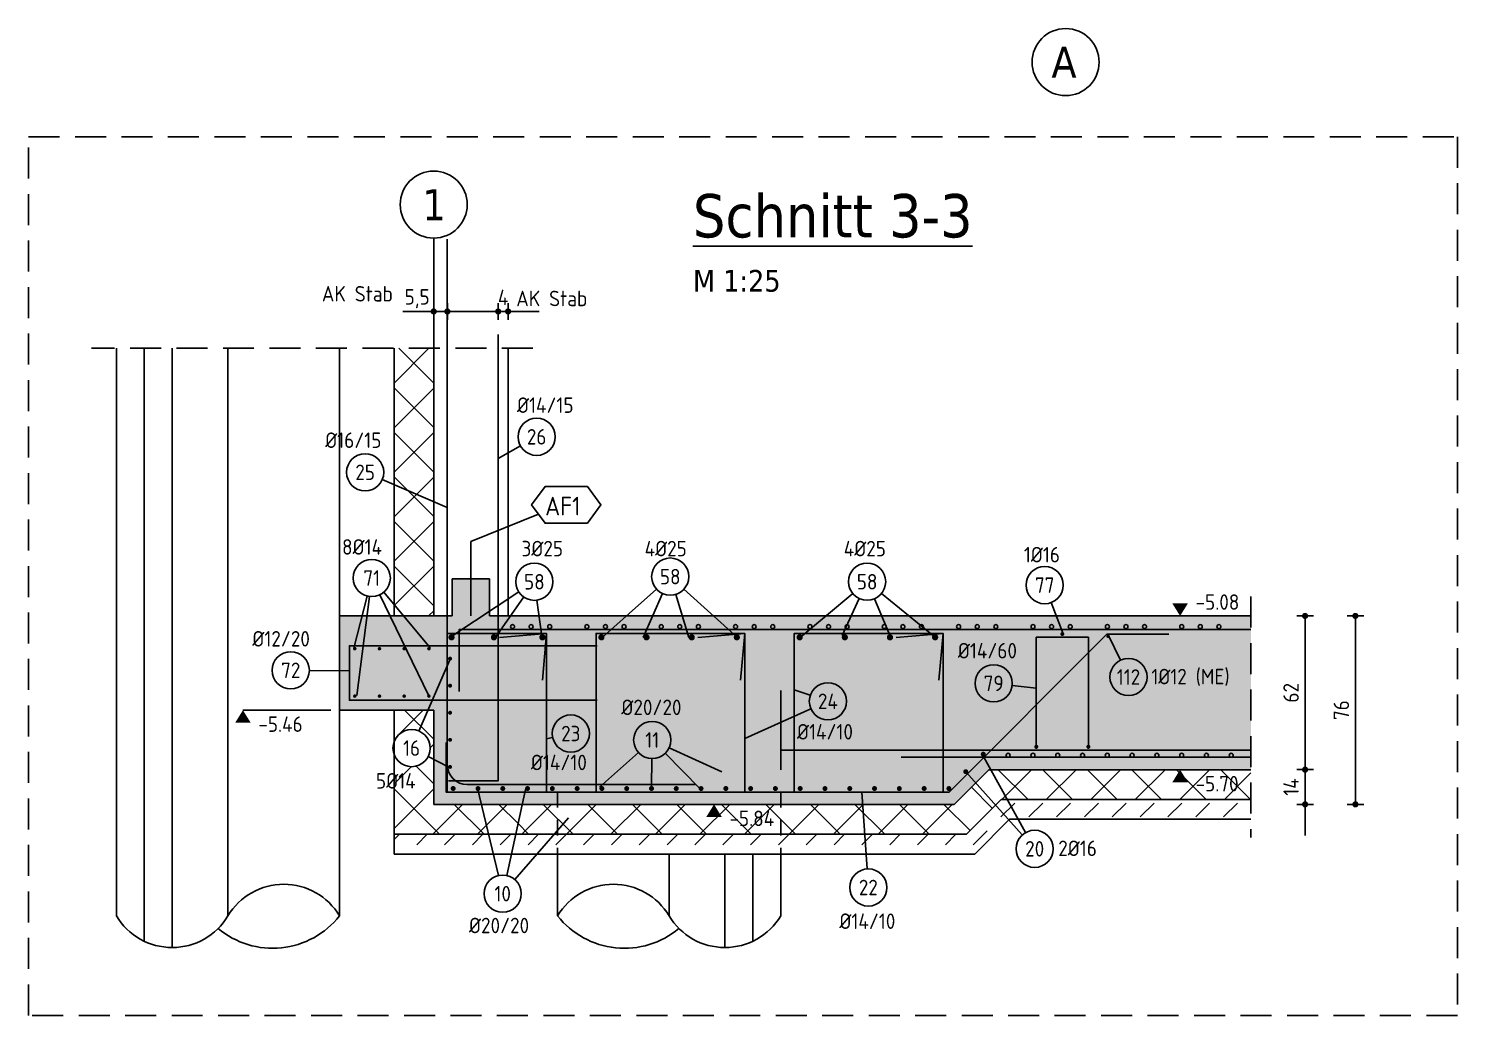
# Model space of a CAD drawing. Extents: x -59 to 99, y -34 to 56.
# Drawn here: x 18.61 to 30.14, y 8.16 to 16.12 of the extents above; entities that cross this region are included whole.
import ezdxf
from ezdxf.enums import TextEntityAlignment as Align

# ---------------------------------------------------------------- set-up
doc = ezdxf.new("R2010")
doc.units = 0
doc.header["$LTSCALE"] = 0.5
for name, pattern in [('AUSGEZOGEN', [1000.01, 1000, 0.01]), ('DASHED', [0.75, 0.5, -0.25]), ('HIDDEN', [0.375, 0.25, -0.125]), ('STRICHLINIE', [0.75, 0.5, -0.25])]:
    doc.linetypes.add(name, pattern=pattern)
for name, color, linetype in [('ACHSEN', 7, 'Continuous'), ('AFB', 7, 'Continuous'), ('AFU', 7, 'Continuous'), ('BETON', 7, 'Continuous'), ('DETAIL', 7, 'Continuous'), ('grau_mittel', 7, 'Continuous'), ('HILFE', 7, 'Continuous'), ('koten', 7, 'Continuous'), ('MASSE', 7, 'Continuous'), ('RND', 7, 'Continuous'), ('SFP_Achsen', 7, 'Continuous'), ('SFP_Dämmung', 7, 'Continuous'), ('SFP_Hilfe', 7, 'Continuous'), ('TEXT', 7, 'Continuous'), ('Verbau', 7, 'Continuous')]:
    doc.layers.add(name, color=color, linetype=linetype)
doc.layers.add('NOPLOT', color=7, linetype='Continuous', plot=False)
doc.styles.add('helv', font='tahoma.ttf')
doc.styles.add('txt', font='isocp.shx')
doc.dimstyles.new('DOT_I', dxfattribs={"dimscale": 0.5, "dimtxt": 0.25, "dimasz": 0.25, "dimexe": 0.1, "dimexo": 0.3, "dimgap": 0.1, "dimtad": 1, "dimdec": 3, "dimzin": 3, "dimtxsty": 'txt', "dimblk": 'DOT', "dimblk1": 'DOT', "dimblk2": 'DOT', "dimsah": 1, "dimcen": 0.1, "dimse1": 1, "dimse2": 1, "dimazin": 0, "dimtfac": 1, "dimtdec": 4, "dimtix": 1, "dimtmove": 2, "dimatfit": 3, "dimfxl": 0, "dimtvp": 1, "dimtolj": 1, "dimtzin": 0, "dimarcsym": 0})
pattern_1 = [(225, (5.0158, 20.4215), (0.179605, -0.179605), []), (315, (5.0158, 20.4215), (0.179605, 0.179605), [])]

# ---------------------------------------------------------------- blocks, each defined once
blk = doc.blocks.new('okrd_u')
at = {"layer": 'koten', "color": 7, "linetype": 'Continuous'}
blk.add_solid([(-0.125, -0.202), (0.125, -0.202), (0, 0)], dxfattribs=at)
at = {"layer": 'koten', "style": 'txt'}
blk.add_attdef('OKRD', (0.25, -0.35), '', height=0.25, dxfattribs=at)
blk = doc.blocks.new('okrd_o')
at = {"layer": 'koten', "color": 7, "linetype": 'Continuous'}
blk.add_solid([(-0.125, 0.202), (0.125, 0.202), (0, 0)], dxfattribs=at)
at = {"layer": 'koten', "style": 'txt'}
blk.add_attdef('OKRD', (0.25, 0.1), '', height=0.25, dxfattribs=at)
blk = doc.blocks.new('RND_HIN')
at = {"layer": 'RND', "color": 7, "linetype": 'Continuous'}
blk.add_circle((0, 0), 0.3, dxfattribs=at)
at = {"layer": 'RND', "color": 7, "linetype": 'Continuous', "style": 'txt'}
blk.add_attdef('POSI', text='', height=0.25, dxfattribs=at).set_placement((0, 0), align=Align.MIDDLE)
blk = doc.blocks.new('DOT')
at = {"layer": 'MASSE', "color": 7, "linetype": 'Continuous'}
for p, q in [((0, 0), (-1, 0)), ((0, 0.54), (0, -0.54))]:
    blk.add_line(p, q, dxfattribs=at)
at = {"layer": 'MASSE', "color": 7, "linetype": 'Continuous', "const_width": 0.2}
blk.add_lwpolyline([(-0.1, 0, 1), (0.1, 0, 1)], format="xyb", close=True, dxfattribs=at)
blk = doc.blocks.new('*D77')
at = {"layer": 'Defpoints', "color": 0, "linetype": 'AUSGEZOGEN', "transparency": 16777216}
for p in [(28.91, 11.379), (28.91, 11.379), (28.91, 10.139)]:
    blk.add_point(p, dxfattribs=at)
at = {"layer": 'MASSE', "color": 0, "linetype": 'AUSGEZOGEN', "lineweight": -2, "transparency": 16777216}
blk.add_line((28.91, 10.264), (28.91, 11.254), dxfattribs=at)
at = {"layer": 'MASSE', "color": 0, "linetype": 'AUSGEZOGEN', "lineweight": -2, "transparency": 16777216, "xscale": 0.125, "yscale": 0.125, "zscale": 0.125}
for p, rotation in [((28.91, 11.379), 90), ((28.91, 10.139), 270)]:
    blk.add_blockref('DOT', p, dxfattribs=dict(at, rotation=rotation))
at = {"layer": 'MASSE', "color": 0, "linetype": 'AUSGEZOGEN', "transparency": 16777216, "insert": (28.797, 10.759), "char_height": 0.125, "attachment_point": 5, "rotation": 90, "style": 'txt'}
blk.add_mtext('\\A1;62', dxfattribs=at)
blk = doc.blocks.new('*D78')
at = {"layer": 'Defpoints', "color": 0, "linetype": 'AUSGEZOGEN', "transparency": 16777216}
for p in [(28.91, 10.139), (28.91, 9.859), (28.91, 9.859)]:
    blk.add_point(p, dxfattribs=at)
at = {"layer": 'MASSE', "color": 0, "linetype": 'AUSGEZOGEN', "lineweight": -2, "transparency": 16777216}
for p, q in [((28.91, 10.264), (28.91, 10.389)), ((28.91, 10.139), (28.91, 9.859)), ((28.91, 9.734), (28.91, 9.609))]:
    blk.add_line(p, q, dxfattribs=at)
at = {"layer": 'MASSE', "color": 0, "linetype": 'AUSGEZOGEN', "lineweight": -2, "transparency": 16777216, "xscale": 0.125, "yscale": 0.125, "zscale": 0.125}
for p, rotation in [((28.91, 10.139), 270), ((28.91, 9.859), 90)]:
    blk.add_blockref('DOT', p, dxfattribs=dict(at, rotation=rotation))
at = {"layer": 'MASSE', "color": 0, "linetype": 'AUSGEZOGEN', "transparency": 16777216, "insert": (28.797, 9.999), "char_height": 0.125, "attachment_point": 5, "rotation": 90, "style": 'txt'}
blk.add_mtext('\\A1;14', dxfattribs=at)
blk = doc.blocks.new('*D79')
at = {"layer": 'Defpoints', "color": 0, "linetype": 'AUSGEZOGEN', "transparency": 16777216}
for p in [(29.316, 11.379), (29.316, 11.379), (29.316, 9.859)]:
    blk.add_point(p, dxfattribs=at)
at = {"layer": 'MASSE', "color": 0, "linetype": 'AUSGEZOGEN', "lineweight": -2, "transparency": 16777216}
blk.add_line((29.316, 9.984), (29.316, 11.254), dxfattribs=at)
at = {"layer": 'MASSE', "color": 0, "linetype": 'AUSGEZOGEN', "lineweight": -2, "transparency": 16777216, "xscale": 0.125, "yscale": 0.125, "zscale": 0.125}
for p, rotation in [((29.316, 11.379), 90), ((29.316, 9.859), 270)]:
    blk.add_blockref('DOT', p, dxfattribs=dict(at, rotation=rotation))
at = {"layer": 'MASSE', "color": 0, "linetype": 'AUSGEZOGEN', "transparency": 16777216, "insert": (29.203, 10.619), "char_height": 0.125, "attachment_point": 5, "rotation": 90, "style": 'txt'}
blk.add_mtext('\\A1;76', dxfattribs=at)
blk = doc.blocks.new('*D127')
at = {"layer": 'Defpoints', "color": 0, "linetype": 'AUSGEZOGEN', "transparency": 16777216}
for p in [(21.879, 13.835), (21.879, 13.835), (21.989, 13.835)]:
    blk.add_point(p, dxfattribs=at)
at = {"layer": 'MASSE', "color": 0, "linetype": 'AUSGEZOGEN', "lineweight": -2, "transparency": 16777216}
for p, q in [((21.754, 13.835), (21.629, 13.835)), ((21.989, 13.835), (21.879, 13.835)), ((22.114, 13.835), (22.239, 13.835))]:
    blk.add_line(p, q, dxfattribs=at)
at = {"layer": 'MASSE', "color": 0, "linetype": 'AUSGEZOGEN', "lineweight": -2, "transparency": 16777216, "xscale": 0.125, "yscale": 0.125, "zscale": 0.125}
blk.add_blockref('DOT', (21.879, 13.835), dxfattribs=at)
at = {"layer": 'MASSE', "color": 0, "linetype": 'AUSGEZOGEN', "lineweight": -2, "transparency": 16777216, "xscale": 0.125, "yscale": 0.125, "zscale": 0.125, "rotation": 180}
blk.add_blockref('DOT', (21.989, 13.835), dxfattribs=at)
at = {"layer": 'MASSE', "color": 0, "linetype": 'AUSGEZOGEN', "transparency": 16777216, "insert": (21.745, 13.938), "char_height": 0.125, "attachment_point": 5, "style": 'txt'}
blk.add_mtext('\\A1;5,5', dxfattribs=at)
blk = doc.blocks.new('*D128')
at = {"layer": 'Defpoints', "color": 0, "linetype": 'AUSGEZOGEN', "transparency": 16777216}
for p in [(22.399, 13.835), (22.479, 13.835), (22.479, 13.835)]:
    blk.add_point(p, dxfattribs=at)
at = {"layer": 'MASSE', "color": 0, "linetype": 'AUSGEZOGEN', "lineweight": -2, "transparency": 16777216}
for p, q in [((22.274, 13.835), (22.149, 13.835)), ((22.399, 13.835), (22.479, 13.835)), ((22.604, 13.835), (22.729, 13.835))]:
    blk.add_line(p, q, dxfattribs=at)
at = {"layer": 'MASSE', "color": 0, "linetype": 'AUSGEZOGEN', "lineweight": -2, "transparency": 16777216, "xscale": 0.125, "yscale": 0.125, "zscale": 0.125}
blk.add_blockref('DOT', (22.399, 13.835), dxfattribs=at)
at = {"layer": 'MASSE', "color": 0, "linetype": 'AUSGEZOGEN', "lineweight": -2, "transparency": 16777216, "xscale": 0.125, "yscale": 0.125, "zscale": 0.125, "rotation": 180}
blk.add_blockref('DOT', (22.479, 13.835), dxfattribs=at)
at = {"layer": 'MASSE', "color": 0, "linetype": 'AUSGEZOGEN', "transparency": 16777216, "insert": (22.439, 13.948), "char_height": 0.125, "attachment_point": 5, "style": 'txt'}
blk.add_mtext('\\A1;4', dxfattribs=at)

msp = doc.modelspace()

# ---------------------------------------------------------------- hatches: boundary and pattern name
at = {"layer": 'grau_mittel'}
msp.add_hatch(color=61, dxfattribs=at).paths.add_polyline_path([(28.47354, 10.13854), (28.47354, 11.37854), (22.47859, 11.37854), (22.32859, 11.37854), (22.32859, 11.67854), (22.02859, 11.67854), (22.02859, 11.37854), (21.87859, 11.37854), (21.11859, 11.37854), (21.11859, 10.61854), (21.87859, 10.61854), (21.87859, 9.85854), (26.07858, 9.85854), (26.35858, 10.13854)])
at = {"layer": 'SFP_Dämmung'}
h = msp.add_hatch(dxfattribs=at)
h.set_pattern_fill('ANSI37', color=171, scale=0.08, angle=-180, style=0, double=1)
h.set_pattern_definition(pattern_1)
h.paths.add_polyline_path([(21.87859, 12.30153), (21.55859, 12.438), (21.55859, 11.46958), (21.6346, 11.37854), (21.87859, 11.37854)])
h.paths.add_polyline_path([(21.87859, 13.53854), (21.55859, 13.53854), (21.55859, 12.438), (21.87859, 12.30153)])
h = msp.add_hatch(dxfattribs=at)
h.set_pattern_fill('ANSI37', color=171, scale=0.08, angle=-180, style=0, double=1)
h.set_pattern_definition(pattern_1)
h.paths.add_polyline_path([(22.59274, 9.85854), (22.26454, 9.85854), (22.32154, 9.61854), (22.54032, 9.61854)])
h.paths.add_polyline_path([(22.26454, 9.85854), (21.87859, 9.85854), (21.87859, 10.2214), (21.83369, 10.24444, -0.65955063), (21.55859, 10.26359), (21.55859, 9.61854), (22.32154, 9.61854)])
h.paths.add_polyline_path([(21.83304, 10.61854), (21.55859, 10.61854), (21.55859, 10.36227, -0.43627538), (21.76002, 10.4505)])
h.paths.add_polyline_path([(21.87859, 10.61854), (21.83304, 10.61854), (21.76002, 10.4505, -0.29865086), (21.85024, 10.31293, -0.11909916), (21.83369, 10.24444), (21.87859, 10.2214)])
h.paths.add_polyline_path([(21.28415, 9.95359), (21.80616, 9.95359), (21.80616, 10.13183), (21.28415, 10.13183)], flags=9)
h = msp.add_hatch(dxfattribs=at)
h.set_pattern_fill('ANSI37', color=171, scale=0.08, angle=-180, style=0, double=1)
h.set_pattern_definition(pattern_1)
h.paths.add_polyline_path([(28.47354, 10.13854), (26.35858, 10.13854), (26.35489, 10.13486), (26.46577, 9.89854), (28.47354, 9.89854)])
h.paths.add_polyline_path([(26.38603, 9.82659), (26.23846, 10.01843), (26.07858, 9.85854), (22.59274, 9.85854), (22.54032, 9.61854), (26.17799, 9.61854)])
h.paths.add_polyline_path([(28.01586, 9.93519), (28.42482, 9.93519), (28.42482, 10.11178), (28.01586, 10.11178)], flags=24)
h.paths.add_polyline_path([(24.25505, 9.6552), (24.67639, 9.6552), (24.67639, 9.83171), (24.25505, 9.83171)], flags=24)
at = {"layer": 'SFP_Hilfe'}
h = msp.add_hatch(dxfattribs=at)
h.set_pattern_fill('DASH', color=171, scale=0.05, angle=-135, double=1)
h.set_pattern_definition([(225, (5.0158, 20.4215), (-2e-16, -0.2245064), [0.15875, -0.15875])])
h.paths.add_polyline_path([(26.24427, 9.45854), (26.52427, 9.73854), (28.47354, 9.73854), (28.47354, 9.89854), (26.45799, 9.89854), (26.17799, 9.61854), (24.67859, 9.61854), (24.67859, 9.45854)])
h.paths.add_polyline_path([(24.67859, 9.45854), (24.67859, 9.61854), (22.87859, 9.61854), (22.87859, 9.45854)])
h.paths.add_polyline_path([(22.87859, 9.45854), (22.87859, 9.61854), (21.55859, 9.61854), (21.55859, 9.45854)])

# ---------------------------------------------------------------- linework, layer by layer
at = {"layer": 'ACHSEN', "color": 140, "linetype": 'AUSGEZOGEN'}
msp.add_line((21.87859, 14.42662), (21.87859, 12.98278), dxfattribs=at)
at = {"layer": 'AFB', "color": 1, "linetype": 'AUSGEZOGEN'}
msp.add_lwpolyline([(23.11918, 12.42279), (23.22762, 12.27495), (23.11918, 12.12712), (22.77756, 12.12712), (22.66912, 12.27495), (22.77756, 12.42279)], close=True, dxfattribs=at)
at = {"layer": 'AFU', "color": 1, "linetype": 'AUSGEZOGEN'}
msp.add_line((22.17859, 11.97854), (22.17859, 11.37854), dxfattribs=at)
at = {"layer": 'AFU', "color": 8, "linetype": 'AUSGEZOGEN'}
for p, q in [((22.02859, 11.67854), (22.02859, 11.37854)), ((22.32859, 11.67854), (22.02859, 11.67854)), ((22.32859, 11.37854), (22.32859, 11.67854)), ((21.87859, 11.37854), (22.02859, 11.37854)), ((22.47859, 11.37854), (22.32859, 11.37854))]:
    msp.add_line(p, q, dxfattribs=at)
at = {"layer": 'BETON', "color": 6, "linetype": 'AUSGEZOGEN'}
for p, q in [((21.87859, 11.37854), (21.87859, 13.53854)), ((22.47859, 11.37854), (22.47859, 13.53854)), ((21.11859, 10.61854), (21.11859, 11.37854)), ((21.87859, 11.37854), (21.11859, 11.37854)), ((28.47354, 11.37854), (22.47859, 11.37854)), ((21.87859, 10.61854), (21.11859, 10.61854)), ((21.87859, 10.61854), (21.87859, 9.85854)), ((26.07858, 9.85854), (26.35858, 10.13854)), ((28.47354, 10.13854), (26.35858, 10.13854)), ((26.07858, 9.85854), (21.87859, 9.85854))]:
    msp.add_line(p, q, dxfattribs=at)
at = {"layer": 'DETAIL', "color": 102, "linetype": 'STRICHLINIE'}
msp.add_lwpolyline([(18.60964, 8.15658), (18.60964, 15.24442), (30.13933, 15.24442), (30.13933, 8.15658)], close=True, dxfattribs=at)
at = {"layer": 'HILFE', "color": 102, "linetype": 'AUSGEZOGEN'}
for p, q in [((21.55859, 11.37854), (21.55859, 13.53854)), ((22.17859, 11.97854), (22.72334, 12.20104)), ((20.33933, 10.61854), (21.0485, 10.61854)), ((21.55859, 10.61854), (21.55859, 9.61854)), ((26.17799, 9.61854), (26.45799, 9.89854)), ((28.47354, 9.89854), (26.45799, 9.89854)), ((26.24427, 9.45854), (26.52427, 9.73854)), ((28.47354, 9.73854), (26.52427, 9.73854)), ((21.55859, 9.45854), (21.55859, 9.61854)), ((26.17799, 9.61854), (21.55859, 9.61854)), ((26.24427, 9.45854), (21.55859, 9.45854))]:
    msp.add_line(p, q, dxfattribs=at)
at = {"layer": 'NOPLOT', "color": 191, "linetype": 'AUSGEZOGEN'}
msp.add_line((24.67858, 10.13854), (24.67858, 10.77622), dxfattribs=at)
at = {"layer": 'NOPLOT', "color": 191, "linetype": 'Continuous'}
msp.add_line((28.47354, 10.23854), (25.65081, 10.23854), dxfattribs=at)
at = {"layer": 'RND', "color": 102, "linetype": 'AUSGEZOGEN'}
for p, q in [((22.57875, 12.75042), (22.39859, 12.64914)), ((21.46342, 12.47859), (21.98859, 12.25462)), ((21.34151, 11.53952), (21.23295, 11.1176)), ((21.3598, 11.53601), (21.25727, 10.73678)), ((21.44437, 11.54984), (21.83695, 10.74083)), ((21.47502, 11.56965), (21.84911, 11.12166)), ((22.56585, 11.57222), (22.02581, 11.21649)), ((22.60506, 11.53187), (22.37359, 11.20138)), ((23.67569, 11.59614), (23.23546, 11.20138)), ((23.72621, 11.55932), (23.56811, 11.20515)), ((23.8315, 11.55293), (23.93857, 11.20515)), ((23.89835, 11.59538), (24.3317, 11.20138)), ((25.26062, 11.55912), (24.83539, 11.20546)), ((25.49225, 11.5603), (25.92785, 11.20546)), ((22.71162, 11.50614), (22.7516, 11.21649)), ((25.31314, 11.51883), (25.1756, 11.22058)), ((25.43439, 11.51689), (25.57252, 11.19035)), ((26.86204, 11.48713), (26.95746, 11.2339)), ((27.41981, 11.021), (27.32306, 11.2207)), ((21.76002, 10.4505), (22.00901, 11.02351)), ((20.87514, 10.93879), (21.19859, 10.93534)), ((24.91775, 10.73934), (24.78859, 10.78367)), ((26.5463, 10.81794), (26.74136, 10.79568)), ((24.92271, 10.62939), (24.38859, 10.39042)), ((22.83835, 10.39874), (22.78859, 10.38803)), ((23.53024, 10.27867), (23.21607, 9.99785)), ((23.74694, 10.27138), (24.02608, 9.98586)), ((23.77837, 10.31599), (24.20309, 10.12078)), ((26.65524, 9.63142), (26.30327, 10.26397)), ((21.83369, 10.24444), (22.00089, 10.15863)), ((23.63973, 10.22866), (23.63608, 9.99485)), ((26.6282, 9.61216), (26.17185, 10.12255)), ((22.40086, 9.28458), (22.23324, 9.99032)), ((22.46752, 9.28518), (22.61906, 9.97909)), ((25.37555, 9.33801), (25.33291, 9.95854)), ((22.53371, 9.25203), (22.96555, 9.75072))]:
    msp.add_line(p, q, dxfattribs=at)
at = {"layer": 'RND', "color": 1, "linetype": 'AUSGEZOGEN'}
msp.add_lwpolyline([(21.98859, 14.4184), (21.98859, 10.1784, 0.41421356), (22.14859, 10.0184), (23.98859, 10.0184)], format="xyb", dxfattribs=at)
for points in [[(22.39859, 13.64779), (22.39859, 10.04779), (21.99859, 10.04779)], [(27.81138, 11.23134), (27.31138, 11.23134), (26.03859, 9.95854), (21.97859, 9.95854), (21.97859, 10.35854)], [(22.41003, 11.20543), (22.78859, 11.23854), (22.78859, 9.95854), (21.98859, 9.95854), (21.98859, 11.23854), (22.78859, 11.23854), (22.75547, 10.85999)], [(28.47354, 11.26854), (22.08371, 11.26854), (22.08371, 10.76854)], [(24.01003, 11.20543), (24.38859, 11.23854), (24.38859, 9.95854), (23.18859, 9.95854), (23.18859, 11.23854), (24.38859, 11.23854), (24.35547, 10.85999)], [(25.61003, 11.20543), (25.98859, 11.23854), (25.98859, 9.95854), (24.78859, 9.95854), (24.78859, 11.23854), (25.98859, 11.23854), (25.95547, 10.85999)], [(26.74136, 10.30708), (26.74136, 11.20708), (27.16136, 11.20708), (27.16136, 10.30708)], [(23.19859, 10.69854), (21.19859, 10.69854), (21.19859, 11.13854), (23.19859, 11.13854)], [(24.67858, 10.29642), (28.47354, 10.29642)]]:
    msp.add_lwpolyline(points, dxfattribs=at)
at = {"layer": 'RND', "color": 7, "linetype": 'AUSGEZOGEN'}
for points, const_width in [([(22.00969, 11.20642, 1), (22.03469, 11.20642, 1)], 0.025), ([(22.35231, 11.20642, 1), (22.37731, 11.20642, 1)], 0.025), ([(22.74303, 11.20642, 1), (22.76803, 11.20642, 1)], 0.025), ([(23.21936, 11.20642, 1), (23.24436, 11.20642, 1)], 0.025), ([(23.58367, 11.20642, 1), (23.60867, 11.20642, 1)], 0.025), ([(23.94798, 11.20642, 1), (23.97298, 11.20642, 1)], 0.025), ([(24.3123, 11.20642, 1), (24.3373, 11.20642, 1)], 0.025), ([(24.81936, 11.20642, 1), (24.84436, 11.20642, 1)], 0.025), ([(25.18367, 11.20642, 1), (25.20867, 11.20642, 1)], 0.025), ([(25.54798, 11.20642, 1), (25.57298, 11.20642, 1)], 0.025), ([(25.9123, 11.20642, 1), (25.9373, 11.20642, 1)], 0.025), ([(26.94336, 11.23352, 1), (26.95936, 11.23352, 1)], 0.016), ([(27.31384, 11.21404, 1), (27.32784, 11.21404, 1)], 0.014), ([(21.235, 11.11422, 1), (21.249, 11.11422, 1)], 0.014), ([(21.43424, 11.11422, 1), (21.44824, 11.11422, 1)], 0.014), ([(21.63349, 11.11422, 1), (21.64749, 11.11422, 1)], 0.014), ([(21.83273, 11.11422, 1), (21.84673, 11.11422, 1)], 0.014), ([(22.01071, 11.0426, 1), (22.01071, 11.0266, 1)], 0.016), ([(21.235, 10.73222, 1), (21.249, 10.73222, 1)], 0.014), ([(21.43424, 10.73222, 1), (21.44824, 10.73222, 1)], 0.014), ([(21.63349, 10.73222, 1), (21.64749, 10.73222, 1)], 0.014), ([(21.83273, 10.73222, 1), (21.84673, 10.73222, 1)], 0.014), ([(22.01071, 10.82427, 1), (22.01071, 10.80827, 1)], 0.016), ([(22.01071, 10.60593, 1), (22.01071, 10.58993, 1)], 0.016), ([(22.01071, 10.3876, 1), (22.01071, 10.3716, 1)], 0.016), ([(26.30327, 10.26397, 1), (26.32327, 10.26397, 1)], 0.02), ([(26.73336, 10.32393, 1), (26.74936, 10.32393, 1)], 0.016), ([(27.15336, 10.32393, 1), (27.16936, 10.32393, 1)], 0.016), ([(22.01071, 10.16926, 1), (22.01071, 10.15326, 1)], 0.016), ([(26.16185, 10.12255, 1), (26.18185, 10.12255, 1)], 0.02), ([(22.02597, 9.98667, 1), (22.04597, 9.98667, 1)], 0.02), ([(22.22597, 9.98667, 1), (22.24597, 9.98667, 1)], 0.02), ([(22.42597, 9.98667, 1), (22.44597, 9.98667, 1)], 0.02), ([(22.62597, 9.98667, 1), (22.64597, 9.98667, 1)], 0.02), ([(22.82597, 9.98667, 1), (22.84597, 9.98667, 1)], 0.02), ([(23.02597, 9.98667, 1), (23.04597, 9.98667, 1)], 0.02), ([(23.22597, 9.98667, 1), (23.24597, 9.98667, 1)], 0.02), ([(23.42597, 9.98667, 1), (23.44597, 9.98667, 1)], 0.02), ([(23.62597, 9.98667, 1), (23.64597, 9.98667, 1)], 0.02), ([(23.82597, 9.98667, 1), (23.84597, 9.98667, 1)], 0.02), ([(24.02597, 9.98667, 1), (24.04597, 9.98667, 1)], 0.02), ([(24.22597, 9.98667, 1), (24.24597, 9.98667, 1)], 0.02), ([(24.42597, 9.98667, 1), (24.44597, 9.98667, 1)], 0.02), ([(24.62597, 9.98667, 1), (24.64597, 9.98667, 1)], 0.02), ([(24.82597, 9.98667, 1), (24.84597, 9.98667, 1)], 0.02), ([(25.02597, 9.98667, 1), (25.04597, 9.98667, 1)], 0.02), ([(25.22597, 9.98667, 1), (25.24597, 9.98667, 1)], 0.02), ([(25.42597, 9.98667, 1), (25.44597, 9.98667, 1)], 0.02), ([(25.62597, 9.98667, 1), (25.64597, 9.98667, 1)], 0.02), ([(25.82597, 9.98667, 1), (25.84597, 9.98667, 1)], 0.02), ([(26.02597, 9.98667, 1), (26.04597, 9.98667, 1)], 0.02)]:
    msp.add_lwpolyline(points, format="xyb", close=True, dxfattribs=dict(at, const_width=const_width))
for centre in [(22.51461, 11.29254), (22.81461, 11.29254), (23.11461, 11.29254), (23.41461, 11.29254), (23.71461, 11.29254), (24.01461, 11.29254), (24.31461, 11.29254), (24.61461, 11.29254), (24.91461, 11.29254), (25.21461, 11.29254), (25.51461, 11.29254), (25.81461, 11.29254), (26.11461, 11.29254), (26.41461, 11.29254), (26.71461, 11.29254), (27.01461, 11.29254), (27.31461, 11.29254), (27.61461, 11.29254), (27.91461, 11.29254), (28.21461, 11.29254), (26.51408, 10.25508), (26.71408, 10.25508), (26.91408, 10.25508), (27.11408, 10.25508), (27.31408, 10.25508), (27.51408, 10.25508), (27.71408, 10.25508), (27.91408, 10.25508), (28.11408, 10.25508), (28.31408, 10.25508)]:
    msp.add_circle(centre, 0.016, dxfattribs=at)
at = {"layer": 'RND', "color": 102, "linetype": 'AUSGEZOGEN'}
for centre in [(22.66461, 11.29254), (23.26461, 11.29254), (23.86461, 11.29254), (24.46461, 11.29254), (25.06461, 11.29254), (25.66461, 11.29254), (26.26461, 11.29254), (26.86461, 11.29254), (27.46461, 11.29254), (28.06461, 11.29254)]:
    msp.add_circle(centre, 0.016, dxfattribs=at)
at = {"layer": 'SFP_Achsen', "color": 7, "linetype": 'AUSGEZOGEN'}
for centre in [(26.97794, 15.84625), (21.87859, 14.6971)]:
    msp.add_circle(centre, 0.27048, dxfattribs=at)
at = {"layer": 'SFP_Hilfe', "color": 102, "linetype": 'DASHED'}
for p, q in [((22.67859, 13.53854), (19.11859, 13.53854)), ((28.47354, 11.53492), (28.47354, 9.59153))]:
    msp.add_line(p, q, dxfattribs=at)
at = {"layer": 'Verbau', "color": 171}
for p, q in [((19.31859, 13.53854), (19.31859, 8.95938)), ((19.54359, 13.53854), (19.54359, 8.75482, -0.06584)), ((19.76859, 13.53854), (19.76859, 8.70408, -0.08217)), ((20.21859, 13.53854), (20.21859, 8.95938)), ((21.11859, 13.53854), (21.11859, 8.95938)), ((22.87859, 9.45854), (22.87859, 8.95938)), ((23.77859, 9.45854), (23.77859, 8.95938)), ((24.22859, 9.45854), (24.22859, 8.70408, -0.08217)), ((24.45359, 9.45854), (24.45359, 8.75482, -0.06584)), ((24.67859, 9.45854), (24.67859, 8.95938))]:
    msp.add_line(p, q, dxfattribs=at)
at = {"layer": 'Verbau', "color": 171, "linetype": 'HIDDEN'}
for p, q in [((22.87859, 9.95854), (24.67859, 9.95854)), ((22.87859, 9.95854), (22.87859, 9.45854)), ((24.67859, 9.95854), (24.67859, 9.45854))]:
    msp.add_line(p, q, dxfattribs=at)
at = {"layer": 'Verbau', "color": 171}
for centre, radius, start, end in [((20.66859, 8.69043), 0.52424, 30.864818, 149.135182), ((23.32859, 8.69043), 0.52424, 30.864818, 149.135182), ((19.76859, 9.22832), 0.52424, 210.864818, 329.135182), ((20.57935, 9.38561), 0.68735, 230.18929, 321.675634), ((23.41782, 9.38561), 0.68735, 218.324366, 309.81071), ((24.22859, 9.22832), 0.52424, 210.864818, 329.135182)]:
    msp.add_arc(centre, radius, start, end, dxfattribs=at)

# ---------------------------------------------------------------- block references
at = {"layer": 'koten', "color": 7, "linetype": 'DASHED', "xscale": 0.5, "yscale": 0.5, "zscale": 0.5}
msp.add_blockref('okrd_o', (27.90154, 11.37854), dxfattribs=at).add_auto_attribs({'OKRD': '-5.08'})
at = {"layer": 'koten', "color": 7, "linetype": 'AUSGEZOGEN', "xscale": 0.5, "yscale": 0.5, "zscale": 0.5}
for p, values in [((20.33933, 10.61854), {'OKRD': '-5.46'}), ((27.90154, 10.13854), {'OKRD': '-5.70'}), ((24.14072, 9.85854), {'OKRD': '-5.84'})]:
    msp.add_blockref('okrd_u', p, dxfattribs=at).add_auto_attribs(values)
at = {"layer": 'RND', "color": 7, "linetype": 'AUSGEZOGEN', "xscale": 0.5, "yscale": 0.5, "zscale": 0.5}
for p, values in [((22.7095, 12.82393), {'POSI': '26'}), ((21.32544, 12.53744), {'POSI': '25'}), ((21.37888, 11.68479), {'POSI': '71'}), ((22.69112, 11.65473), {'POSI': '58'}), ((23.78736, 11.69629), {'POSI': '58'}), ((25.37595, 11.65504), {'POSI': '58'}), ((26.80914, 11.62749), {'POSI': '77'}), ((20.72515, 10.94038), {'POSI': '72'}), ((26.39727, 10.83494), {'POSI': '79'}), ((27.48521, 10.88601), {'POSI': '112'}), ((25.05963, 10.69065), {'POSI': '24'}), ((22.98499, 10.43032), {'POSI': '23'}), ((23.64208, 10.37864), {'POSI': '11'}), ((21.70024, 10.31293), {'POSI': '16'}), ((26.72818, 9.50034), {'POSI': '20'}), ((22.43552, 9.13864), {'POSI': '10'}), ((25.38583, 9.18837), {'POSI': '22'})]:
    msp.add_blockref('RND_HIN', p, dxfattribs=at).add_auto_attribs(values)

# ---------------------------------------------------------------- texts
at = {"layer": 'AFB', "color": 7, "linetype": 'AUSGEZOGEN', "style": 'txt'}
msp.add_text('AF1', height=0.15, dxfattribs=at).set_placement((22.77795, 12.19018))
at = {"layer": 'SFP_Achsen', "color": 6, "linetype": 'AUSGEZOGEN', "style": 'helv'}
for s, p in [('A', (26.86389, 15.72187)), ('1', (21.78797, 14.57089))]:
    msp.add_text(s, height=0.25, dxfattribs=at).set_placement(p)
at = {"layer": 'TEXT', "color": 5, "linetype": 'AUSGEZOGEN', "style": 'helv'}
msp.add_text('%%uSchnitt 3-3', height=0.35, dxfattribs=at).set_placement((23.97078, 14.4324))
at = {"layer": 'TEXT', "color": 1, "linetype": 'AUSGEZOGEN', "style": 'helv'}
msp.add_text('M 1:25', height=0.175, dxfattribs=at).set_placement((23.97078, 13.9949))
at = {"layer": 'TEXT', "color": 7, "linetype": 'AUSGEZOGEN', "style": 'txt'}
for s, p in [('AK Stab', (20.97612, 13.91505)), ('AK Stab', (22.54474, 13.87727)), ('%%C14/15', (22.55082, 13.01666)), ('%%C16/15', (21.00299, 12.73392)), ('8%%C14', (21.13895, 11.87295)), ('3%%C25', (22.58738, 11.8596)), ('4%%C25', (23.58078, 11.8596)), ('4%%C25', (25.18765, 11.8596)), ('1%%C16', (26.64097, 11.81072)), ('%%C12/20', (20.41507, 11.13201)), ('%%C14/60', (26.10835, 11.0361)), ('1%%C12 (ME)', (27.66936, 10.82721)), ('%%C20/20', (23.39302, 10.57907)), ('%%C14/10', (24.81013, 10.38191)), ('%%C14/10', (22.66292, 10.13462)), ('5%%C14', (21.41335, 9.98602)), ('2%%C16', (26.9185, 9.44198)), ('%%C20/20', (22.16339, 8.81945)), ('%%C14/10', (25.1521, 8.85398))]:
    msp.add_text(s, height=0.125, dxfattribs=at).set_placement(p)

# ---------------------------------------------------------------- dimensions: what is measured, and where the dimension line sits
at = {"layer": 'MASSE', "color": 7, "linetype": 'AUSGEZOGEN'}
dim = msp.add_linear_dim(base=(21.87859, 13.83523), p1=(21.98859, 13.83523), p2=(21.87859, 13.83523), dimstyle='DOT_I', override={"dimdec": 1, "dimlfac": 50}, dxfattribs=at)
dim.commit()
dim.dimension.update_dxf_attribs({"geometry": '*D127', "text_midpoint": (21.74457, 13.93821), "dimtype": 160})
dim = msp.add_linear_dim(base=(22.47859, 13.83523), p1=(22.39859, 13.83523), p2=(22.47859, 13.83523), dimstyle='DOT_I', override={"dimdec": 0, "dimlfac": 50}, dxfattribs=at)
dim.commit()
dim.dimension.update_dxf_attribs({"geometry": '*D128', "text_midpoint": (22.43859, 13.94773)})
for base, p1, p2, picture, middle in [((28.9097, 11.37854), (28.9097, 10.13854), (28.9097, 11.37854), '*D77', (28.79719, 10.75854)), ((29.31563, 11.37854), (29.31563, 9.85854), (29.31563, 11.37854), '*D79', (29.20313, 10.61854)), ((28.9097, 9.85854), (28.9097, 10.13854), (28.9097, 9.85854), '*D78', (28.7972, 9.99854))]:
    dim = msp.add_linear_dim(base=base, p1=p1, p2=p2, angle=90, dimstyle='DOT_I', override={"dimdec": 0, "dimlfac": 50}, dxfattribs=at)
    dim.commit()
    dim.dimension.update_dxf_attribs({"geometry": picture, "text_midpoint": middle})

doc.saveas('drawing.dxf')
